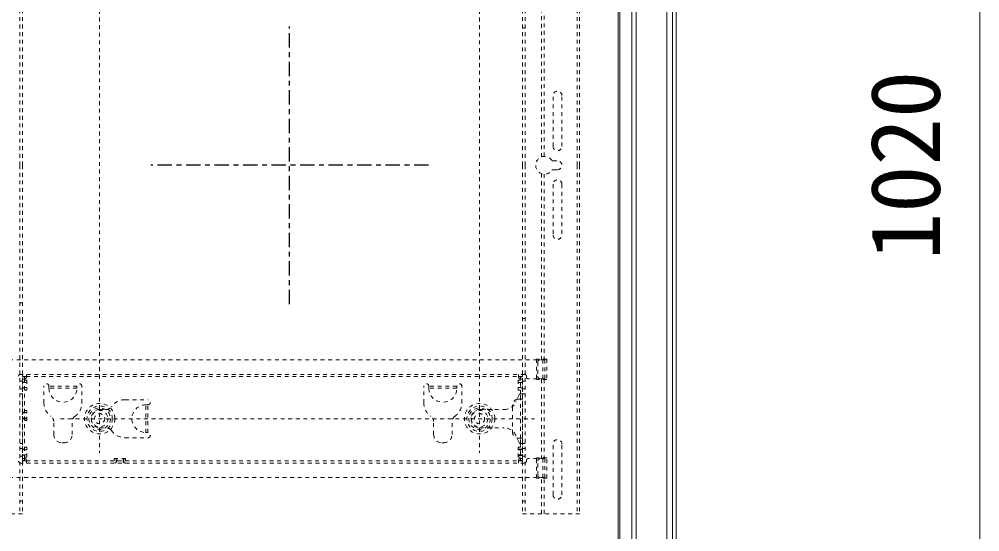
# Model space of a CAD drawing. Units: millimetres, scale not verified. Extents: x -63 to 62, y -56 to 57.
# Drawn here: x -19.62 to 5.66, y 4.47 to 17.96 of the extents above; entities that cross this region are included whole.
import ezdxf
from ezdxf.enums import TextEntityAlignment as Align

# ---------------------------------------------------------------- set-up
doc = ezdxf.new("R2010")
doc.units = ezdxf.units.MM
doc.header["$LTSCALE"] = 0.125
doc.linetypes.add('USER4', pattern=[1.4, 0.7, -0.7])
doc.linetypes.add('USER6', pattern=[6, 3, -1, 1, -1])
for name, color, linetype, lineweight in [('0-5_GAIKEI', 1, 'Continuous', 18), ('0-6_SUNPO', 7, 'Continuous', 18), ('0-7_S1', 3, 'USER4', 18)]:
    doc.layers.add(name, color=color, linetype=linetype, lineweight=lineweight)
doc.layers.add('0-8_KIJUN', color=7, linetype='USER6')
doc.styles.add('ＭＳ ゴシック', font='')
doc.styles.get('ＭＳ ゴシック').set_extended_font_data('MS Gothic')

# ---------------------------------------------------------------- blocks, each defined once
blk = doc.blocks.new('D8')
at = {"layer": '0-6_SUNPO'}
blk.add_line((1.069, 35.338), (1.069, 5.338), dxfattribs=at)
at = {"layer": '0-6_SUNPO', "style": 'ＭＳ ゴシック'}
blk.add_text('1020', height=1.833, rotation=90, dxfattribs=at).set_placement((0.569, 17.838), align=Align.BOTTOM_LEFT)

msp = doc.modelspace()

# ---------------------------------------------------------------- linework, layer by layer
at = {"layer": '0-5_GAIKEI'}
for p, q in [((-2.4209, -2.6622), (-2.4209, 30.8936)), ((-2.5722, 30.7424), (-2.5722, -2.511)), ((-3.4905, 29.7921), (-3.4905, -1.5607)), ((-3.3847, 29.8086), (-3.3847, -1.5771)), ((-3.8523, -1.1948), (-3.8523, 29.4262)), ((-3.8125, -1.2046), (-3.8125, 29.4361))]:
    msp.add_line(p, q, dxfattribs=at)
at = {"layer": '0-5_GAIKEI', "color": 7}
msp.add_line((-2.3307, -2.7511), (-2.3307, 30.9826), dxfattribs=at)
at = {"layer": '0-7_S1'}
for p, q in [((-19.6025, 14.1157), (-19.6025, 23.2824)), ((-19.5358, 14.1157), (-19.5358, 23.2824)), ((-6.3691, 14.1157), (-6.3691, 23.2824)), ((-6.3025, 14.1157), (-6.3025, 23.2824)), ((-4.9358, 14.1157), (-4.9358, 23.2824)), ((-4.8691, 14.1157), (-4.8691, 23.2824)), ((-17.5025, 21.601), (-17.5025, 6.5487)), ((-7.5025, 21.601), (-7.5025, 6.5487)), ((-5.8691, 14.3361), (-5.8691, 19.2157)), ((-5.8025, 14.3491), (-5.8025, 19.2157)), ((-6.3691, 17.7324), (-6.3025, 17.7324)), ((-5.5691, 14.6157), (-5.5691, 15.9491)), ((-5.3358, 14.6157), (-5.3358, 15.9491)), ((-5.572, 14.2324), (-5.4525, 14.2324)), ((-19.6025, 14.1157), (-19.6025, 4.9491)), ((-19.5358, 14.1157), (-19.5358, 4.9491)), ((-6.3691, 14.1157), (-6.3691, 4.9491)), ((-6.3025, 14.1157), (-6.3025, 4.9491)), ((-5.572, 13.9991), (-5.4525, 13.9991)), ((-4.9358, 14.1157), (-4.9358, 4.9491)), ((-4.8691, 14.1157), (-4.8691, 4.9491)), ((-5.8691, 13.8954), (-5.8691, 9.0157)), ((-5.8025, 13.8824), (-5.8025, 9.0157)), ((-5.5691, 13.6157), (-5.5691, 12.2824)), ((-5.3358, 13.6157), (-5.3358, 12.2824)), ((-19.5358, 10.4991), (-19.6025, 10.4991)), ((-6.3691, 10.0824), (-6.3025, 10.0824)), ((-5.7858, 8.9991), (-20.1191, 8.9991)), ((-5.7358, 9.0157), (-6.0025, 9.0157)), ((-6.0025, 9.0157), (-6.0025, 8.4824)), ((-5.9725, 8.9324), (-5.9725, 8.5657)), ((-5.8391, 8.9991), (-5.8391, 8.4991)), ((-5.7358, 9.0157), (-5.7358, 8.4824)), ((-6.3191, 8.6157), (-19.5858, 8.6157)), ((-19.5358, 8.5624), (-19.5358, 8.6157)), ((-19.4291, 8.6157), (-19.4291, 8.5457)), ((-6.4758, 8.6157), (-6.4758, 8.5457)), ((-6.3691, 8.5624), (-6.3691, 8.6157)), ((-19.6025, 8.4324), (-19.5358, 8.4324)), ((-19.5358, 8.5624), (-19.4291, 8.5624)), ((-19.5358, 6.3524), (-19.5358, 8.5457)), ((-19.5358, 8.5457), (-19.4825, 8.5457)), ((-19.4825, 8.4924), (-19.5358, 8.4924)), ((-19.4825, 8.4924), (-19.4825, 8.5457)), ((-19.4825, 6.4057), (-19.4825, 8.4924)), ((-19.4825, 8.4657), (-19.4158, 8.4657)), ((-19.4825, 8.3991), (-19.4158, 8.3991)), ((-19.4291, 8.5624), (-6.4758, 8.5624)), ((-19.4158, 8.4657), (-19.4158, 8.1991)), ((-6.4891, 8.4657), (-6.4891, 8.1991)), ((-6.4225, 8.4657), (-6.4891, 8.4657)), ((-6.4225, 8.3991), (-6.4891, 8.3991)), ((-6.3691, 8.5624), (-6.4758, 8.5624)), ((-6.3691, 8.5457), (-6.4225, 8.5457)), ((-6.4225, 8.4924), (-6.4225, 8.5457)), ((-6.4225, 8.099), (-6.4225, 8.4924)), ((-6.4225, 8.4924), (-6.3691, 8.4924)), ((-6.3691, 6.3524), (-6.3691, 8.5457)), ((-6.3025, 8.4324), (-6.3691, 8.4324)), ((-6.2691, 8.5491), (-6.2691, 8.5657)), ((-5.7358, 8.4824), (-6.0025, 8.4824)), ((-5.8691, 8.4824), (-5.8691, 6.4157)), ((-5.8025, 8.4824), (-5.8025, 6.4157)), ((-19.6025, 8.2324), (-19.5358, 8.2324)), ((-19.5358, 8.0991), (-19.6025, 8.0991)), ((-19.4825, 8.2657), (-19.4158, 8.2657)), ((-19.4825, 8.1991), (-19.4158, 8.1991)), ((-18.9691, 7.8657), (-18.9691, 8.3024)), ((-18.1025, 8.3024), (-18.8358, 8.3024)), ((-18.8358, 8.2491), (-18.8358, 8.3024)), ((-18.1025, 8.2491), (-18.8358, 8.2491)), ((-18.1025, 8.2491), (-18.1025, 8.3024)), ((-17.9691, 7.8657), (-17.9691, 8.3024)), ((-8.9691, 7.8657), (-8.9691, 8.3024)), ((-8.8358, 8.2491), (-8.8358, 8.3024)), ((-8.1025, 8.2491), (-8.8358, 8.2491)), ((-7.9691, 7.8657), (-7.9691, 8.3024)), ((-6.4225, 8.2657), (-6.4891, 8.2657)), ((-6.4225, 8.1991), (-6.4891, 8.1991)), ((-6.3691, 8.0991), (-6.4309, 8.0991)), ((-6.3025, 8.2324), (-6.3691, 8.2324)), ((-6.3691, 8.0991), (-6.3025, 8.0991)), ((-16.8358, 7.9491), (-16.2325, 7.9491)), ((-6.4613, 8.0794), (-6.5474, 7.8875)), ((-6.4691, 7.9657), (-6.4225, 7.9657)), ((-6.4225, 7.9657), (-6.3691, 7.9657)), ((-19.4158, 7.6157), (-19.5212, 7.6157)), ((-19.4825, 7.6657), (-19.4158, 7.6657)), ((-19.4825, 7.5991), (-19.4158, 7.5991)), ((-17.5025, 7.6907), (-17.329, 7.6907)), ((-16.2858, 7.0824), (-16.2858, 7.8157)), ((-16.2858, 7.8157), (-16.2325, 7.8157)), ((-16.2325, 7.0824), (-16.2325, 7.8157)), ((-7.5025, 7.6907), (-6.8515, 7.6907)), ((-6.6358, 7.7991), (-6.6358, 7.7456)), ((-6.6358, 7.7456), (-6.6358, 7.1526)), ((-19.4158, 7.4491), (-19.5212, 7.4491)), ((-19.4825, 7.4657), (-19.4158, 7.4657)), ((-18.7108, 7.0324), (-18.7108, 7.3725)), ((-18.5357, 7.4491), (-6.0603, 7.4491)), ((-18.2275, 7.0324), (-18.2275, 7.3725)), ((-17.7191, 7.4241), (-17.7191, 7.4741)), ((-8.7108, 7.0324), (-8.7108, 7.3725)), ((-8.2275, 7.0324), (-8.2275, 7.3725)), ((-7.7191, 7.4241), (-7.7191, 7.4741)), ((-17.5025, 7.2074), (-17.329, 7.2074)), ((-16.2858, 7.0824), (-16.2325, 7.0824)), ((-7.5025, 7.2074), (-6.8515, 7.2074)), ((-6.6358, 7.1526), (-6.6358, 7.0991)), ((-16.8358, 6.9491), (-16.2325, 6.9491)), ((-6.4613, 6.8187), (-6.5474, 7.0106)), ((-6.4691, 6.9324), (-6.4225, 6.9324)), ((-6.4225, 6.7992), (-6.4225, 6.9324)), ((-6.3691, 6.9324), (-6.4225, 6.9324)), ((-19.5358, 6.7991), (-19.6025, 6.7991)), ((-19.6025, 6.6657), (-19.5358, 6.6657)), ((-19.4825, 6.6991), (-19.4158, 6.6991)), ((-19.4825, 6.6324), (-19.4158, 6.6324)), ((-19.4158, 6.4324), (-19.4158, 6.6991)), ((-18.4941, 6.8157), (-18.4441, 6.8157)), ((-8.4941, 6.8157), (-8.4441, 6.8157)), ((-6.4225, 6.6991), (-6.4891, 6.6991)), ((-6.4891, 6.4324), (-6.4891, 6.6991)), ((-6.4891, 6.6491), (-6.3837, 6.6491)), ((-6.4225, 6.6324), (-6.4891, 6.6324)), ((-6.3691, 6.7991), (-6.4309, 6.7991)), ((-6.4225, 6.7992), (-6.4225, 6.4057)), ((-6.3691, 6.7991), (-6.3025, 6.7991)), ((-6.3025, 6.6657), (-6.3691, 6.6657)), ((-5.5691, 5.4491), (-5.5691, 6.7824)), ((-5.3358, 5.4491), (-5.3358, 6.7824)), ((-19.6025, 6.4657), (-19.5358, 6.4657)), ((-19.4825, 6.4057), (-19.5358, 6.4057)), ((-19.5358, 6.3524), (-19.4825, 6.3524)), ((-19.5358, 6.3357), (-19.4291, 6.3357)), ((-19.5358, 6.3357), (-19.5358, 6.2824)), ((-19.4825, 6.4991), (-19.4158, 6.4991)), ((-19.4825, 6.4324), (-19.4158, 6.4324)), ((-19.4825, 6.4057), (-19.4825, 6.3524)), ((-19.4291, 6.2824), (-19.4291, 6.3524)), ((-19.4291, 6.3357), (-6.4758, 6.3357)), ((-17.1191, 6.3357), (-17.1191, 6.4024)), ((-17.1191, 6.4024), (-16.8191, 6.4024)), ((-17.0691, 6.4024), (-17.0691, 6.297)), ((-17.0525, 6.3357), (-17.0525, 6.4024)), ((-16.8858, 6.3357), (-16.8858, 6.4024)), ((-16.8691, 6.4024), (-16.8691, 6.297)), ((-16.8191, 6.3357), (-16.8191, 6.4024)), ((-6.4225, 6.4991), (-6.4891, 6.4991)), ((-6.4891, 6.4824), (-6.3837, 6.4824)), ((-6.4225, 6.4324), (-6.4891, 6.4324)), ((-6.4758, 6.2824), (-6.4758, 6.3524)), ((-6.3691, 6.3357), (-6.4758, 6.3357)), ((-6.4225, 6.4057), (-6.3691, 6.4057)), ((-6.4225, 6.4057), (-6.4225, 6.3524)), ((-6.3691, 6.3524), (-6.4225, 6.3524)), ((-6.3025, 6.4657), (-6.3691, 6.4657)), ((-6.3691, 6.3357), (-6.3691, 6.2824)), ((-6.2691, 6.3491), (-6.2691, 6.3324)), ((-5.7858, 6.3991), (-6.2191, 6.3991)), ((-5.7358, 6.4157), (-6.0025, 6.4157)), ((-6.0025, 5.8824), (-6.0025, 6.4157)), ((-5.9725, 5.9657), (-5.9725, 6.3324)), ((-5.8391, 5.8991), (-5.8391, 6.3991)), ((-5.7858, 5.8991), (-5.7858, 6.3991)), ((-5.7358, 5.8824), (-5.7358, 6.4157)), ((-6.3191, 6.2824), (-19.5858, 6.2824)), ((-5.7858, 5.8991), (-20.1191, 5.8991)), ((-5.7358, 5.8824), (-6.0025, 5.8824)), ((-5.8691, 4.9491), (-5.8691, 5.8824)), ((-5.8025, 4.9491), (-5.8025, 5.8824)), ((-19.5358, 5.2824), (-19.6025, 5.2824)), ((-6.3691, 5.2824), (-6.3025, 5.2824)), ((-19.5358, 4.9491), (-21.0358, 4.9491)), ((-6.3691, 4.9491), (-4.8691, 4.9491))]:
    msp.add_line(p, q, dxfattribs=at)
for points in [[(-5.7858, 8.9991), (-5.7858, 8.4991), (-6.2191, 8.4991)], [(-8.1025, 8.2491), (-8.1025, 8.3024), (-8.8358, 8.3024)], [(-6.4225, 6.9324), (-6.4225, 7.9657), (-6.4225, 8.099)], [(-19.4825, 7.3991), (-19.4158, 7.3991), (-19.4158, 7.6657)]]:
    msp.add_lwpolyline(points, dxfattribs=at)
for centre, radius in [((-17.5025, 7.4491), 0.4), ((-7.5025, 7.4491), 0.4), ((-17.5025, 7.4491), 0.3333), ((-17.5025, 7.4491), 0.2833), ((-17.5025, 7.4491), 0.2167), ((-7.5025, 7.4491), 0.3333), ((-7.5025, 7.4491), 0.2833), ((-7.5025, 7.4491), 0.2167), ((-17.5025, 7.4491), 0.1333), ((-7.5025, 7.4491), 0.1333)]:
    msp.add_circle(centre, radius, dxfattribs=at)
for centre, radius, start, end in [((-5.4525, 15.9491), 0.1167, 0, 180), ((-5.4525, 14.6157), 0.1167, 180, 0), ((-5.7925, 14.1157), 0.2333, 34.22887, 325.77113), ((-5.572, 14.2657), 0.0333, 214.22887, 270), ((-5.4525, 14.1157), 0.1167, 270, 90), ((-5.572, 13.9657), 0.0333, 90, 145.77113), ((-5.4525, 13.6157), 0.1167, 0, 180), ((-5.4525, 12.2824), 0.1167, 180, 0), ((-5.9058, 8.9324), 0.0667, 90, 180), ((-19.5858, 8.5657), 0.05, 90, 180), ((-6.3191, 8.5657), 0.05, 0, 90), ((-19.4825, 8.4524), 0.0533, 180, 270), ((-19.4825, 8.5457), 0.0533, 270, 0), ((-18.9025, 8.3024), 0.0667, 0, 180), ((-18.0358, 8.3024), 0.0667, 0, 180), ((-8.9025, 8.3024), 0.0667, 0, 180), ((-8.0358, 8.3024), 0.0667, 0, 180), ((-6.4225, 8.5457), 0.0533, 180, 270), ((-6.4225, 8.4524), 0.0533, 270, 0), ((-6.2191, 8.5491), 0.05, 180, 270), ((-5.9058, 8.5657), 0.0667, 180, 270), ((-19.4825, 8.2124), 0.0533, 90, 180), ((-18.4691, 8.2491), 0.3667, 180, 0), ((-8.4691, 8.2491), 0.3667, 180, 0), ((-6.4309, 8.0657), 0.0333, 90, 155.82089), ((-6.4225, 8.2124), 0.0533, 0, 90), ((-18.5358, 7.8657), 0.4333, 180, 235.28851), ((-18.4025, 7.8657), 0.4333, 304.71149, 360), ((-16.8358, 7.5157), 0.4333, 90, 145.28851), ((-16.2325, 7.8824), 0.0667, 270, 90), ((-8.5358, 7.8657), 0.4333, 180, 235.28851), ((-8.4025, 7.8657), 0.4333, 304.71149, 360), ((-6.8515, 8.0241), 0.3333, 270, 335.82089), ((-6.4691, 7.7991), 0.1667, 106.66509, 180), ((-6.4691, 7.7991), 0.1667, 90, 106.66509), ((-19.4825, 7.6524), 0.0533, 180, 270), ((-17.5025, 7.4741), 0.2167, 90, 180), ((-17.329, 7.8574), 0.1667, 270, 325.28851), ((-16.2858, 7.4491), 0.3667, 90, 270), ((-7.5025, 7.4741), 0.2167, 90, 180), ((-19.4825, 7.4124), 0.0533, 90, 180), ((-18.8775, 7.3725), 0.1667, 0, 55.28851), ((-18.0608, 7.3725), 0.1667, 124.71149, 180), ((-17.5025, 7.4241), 0.2167, 180, 270), ((-8.8775, 7.3725), 0.1667, 0, 55.28851), ((-8.0608, 7.3725), 0.1667, 124.71149, 180), ((-7.5025, 7.4241), 0.2167, 180, 270), ((-17.329, 7.0407), 0.1667, 34.71149, 90), ((-16.8358, 7.3824), 0.4333, 214.71149, 270), ((-16.2325, 7.0157), 0.0667, 270, 90), ((-6.8515, 6.8741), 0.3333, 24.17911, 90), ((-6.4691, 7.0991), 0.1667, 180, 253.33491), ((-18.4941, 7.0324), 0.2167, 180, 270), ((-18.4441, 7.0324), 0.2167, 270, 0), ((-8.4941, 7.0324), 0.2167, 180, 270), ((-8.4441, 7.0324), 0.2167, 270, 0), ((-6.4691, 7.0991), 0.1667, 253.33491, 270), ((-5.4525, 6.7824), 0.1167, 0, 180), ((-19.4825, 6.6857), 0.0533, 180, 270), ((-6.4309, 6.8324), 0.0333, 204.17911, 270), ((-6.4225, 6.6857), 0.0533, 270, 0), ((-19.5858, 6.3324), 0.05, 180, 270), ((-19.4825, 6.4457), 0.0533, 90, 180), ((-19.4825, 6.3524), 0.0533, 0, 90), ((-17.1058, 6.3357), 0.0533, 270, 0), ((-16.8325, 6.3357), 0.0533, 180, 270), ((-6.4225, 6.3524), 0.0533, 90, 180), ((-6.4225, 6.4457), 0.0533, 0, 90), ((-6.3191, 6.3324), 0.05, 270, 0), ((-6.2191, 6.3491), 0.05, 90, 180), ((-5.9058, 6.3324), 0.0667, 90, 180), ((-5.9058, 5.9657), 0.0667, 180, 270), ((-5.4525, 5.4491), 0.1167, 180, 0)]:
    msp.add_arc(centre, radius, start, end, dxfattribs=at)
at = {"layer": '0-8_KIJUN'}
for p, q in [((-12.5025, 10.4639), (-12.5025, 17.7676)), ((-8.8506, 14.1157), (-16.1543, 14.1157))]:
    msp.add_line(p, q, dxfattribs=at)

# ---------------------------------------------------------------- block references
at = {"layer": '0-6_SUNPO'}
msp.add_blockref('D8', (4.595, -6.2222), dxfattribs=at)

doc.saveas('drawing.dxf')
